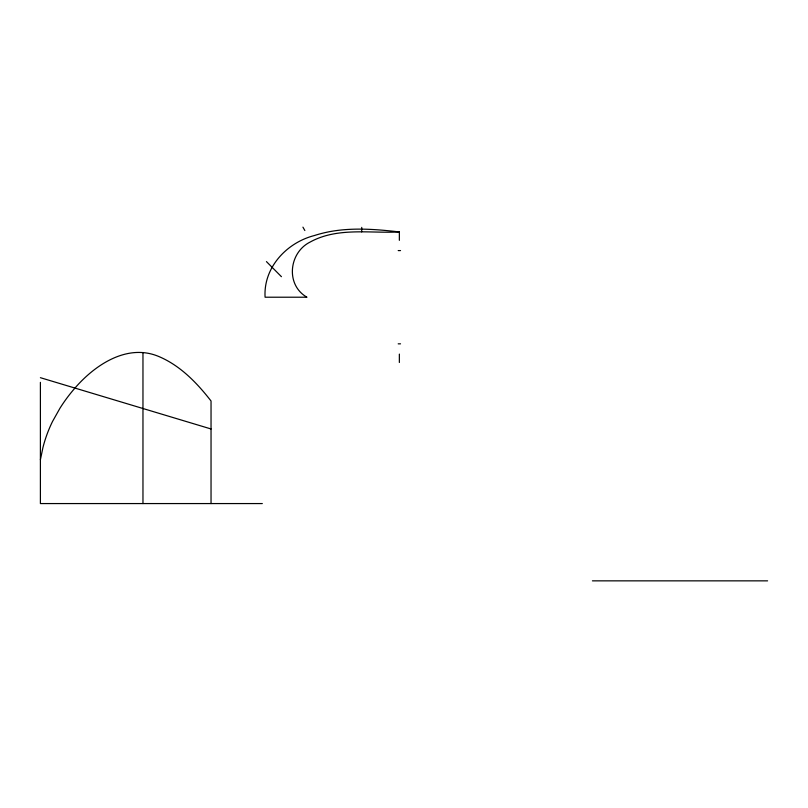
<?xml version="1.0" encoding="UTF-8"?>
<svg xmlns="http://www.w3.org/2000/svg" width="808" height="808" viewBox="0 0 808 808"><rect width="100%" height="100%" fill="white"/><g stroke="black" fill="none" stroke-linecap="round" stroke-linejoin="round"><path stroke-width="1.21" d="M361.671 231.886L361.731 227.371M40.4 459.742L42.935 447.561A132.441 132.441 0 0 1 52.51 421.503L59.994 408.171A159.075 159.075 0 0 1 74.124 389.042C93.849 365.782 125.977 343.612 157.499 355.974C179.588 364.842 196.687 382.527 211.04 401L211.04 503.566M399.354 231.947C369.7 233.482 337.33 227.018 310.12 242.067C288.89 252.611 285.345 284.911 306.949 297.213L265.085 297.213C263.297 267.559 286.618 242.723 314.191 235.593A130.078 130.078 0 0 1 331.24 231.371C353.773 227.462 376.801 229.31 399.354 231.947L399.354 240.34M398.192 250.591L400.526 250.591M398.192 343.834L400.526 343.834M262.317 503.566L40.4 503.566L40.4 382.346M592.426 580.851L767.6 580.851M40.4 377.69L211.04 428.967M266.438 261.6L281.436 276.69M302.929 227.149L304.848 230.512M399.354 354.096L399.354 362.489M142.966 352.51L142.966 503.566"/></g></svg>
